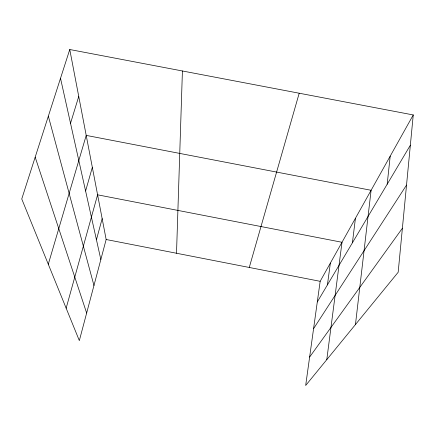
<?xml version="1.0" encoding="UTF-8"?>
<svg xmlns="http://www.w3.org/2000/svg" width="435" height="435" viewBox="0 0 435 435"><rect width="100%" height="100%" fill="white"/><g stroke="black" fill="none" stroke-linecap="round" stroke-linejoin="round"><path stroke-width="0.65" d="M176.512 253.252L182.417 70.976M413.25 114.943L398.172 272.261L305.674 385.481L320.165 281.315L413.25 114.943L69.758 49.519L21.75 198.969L79.333 340.621L106.156 239.511L69.758 49.519M387.188 184.222L390.2 156.138M355.455 324.548L371.099 190.285L86.212 135.394L48.285 264.246M352.404 242.812L355.438 218.272M326.788 359.642L342.008 242.279L97.592 194.815L66.153 308.192M327.424 284.887L330.361 263.093M96.439 239.75L102.16 218.636M85.597 191.008L92.334 167.366M249.271 267.465L299.204 93.22M70.524 123.284L78.746 96.439M317.294 301.944L410.352 145.208M313.575 328.681L406.529 185.076M309.628 357.07L402.391 228.223M106.156 239.511L320.165 281.315M35.181 157.16L86.647 313.053M48.345 116.178L93.96 285.496M60.514 78.289L100.844 259.537"/></g></svg>
